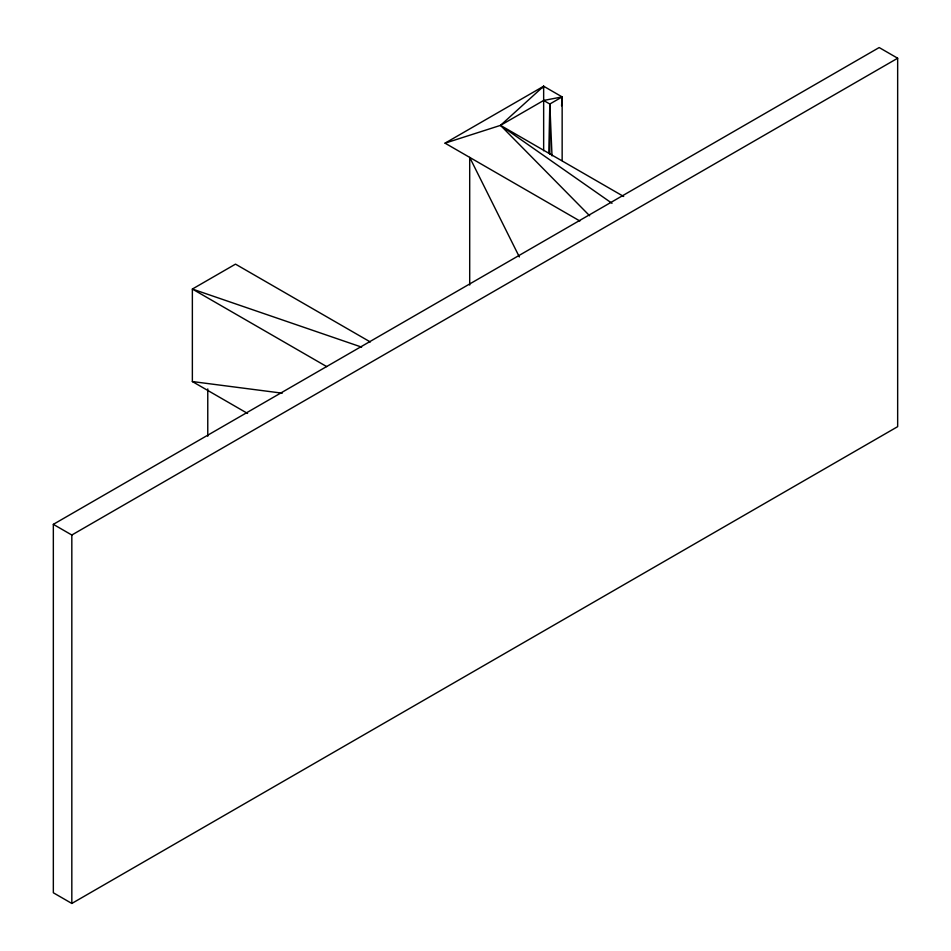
<?xml version="1.0" encoding="UTF-8"?>
<svg xmlns="http://www.w3.org/2000/svg" width="951" height="951" viewBox="0 0 951 951"><rect width="100%" height="100%" fill="white"/><g stroke="black" fill="none" stroke-linecap="round" stroke-linejoin="round"><path stroke-width="1.43" d="M548.798 152.992L549.821 104.016L562.148 96.907L562.148 160.529M561.577 105.775L562.148 96.907L543.651 86.232L445.044 143.161L579.86 220.989M541.547 88.265L543.651 86.232L543.651 150.769M543.651 86.232L500.511 125.366L445.044 143.161M562.148 96.907L543.651 100.461L500.511 125.366L589.656 215.782M53.339 524.346L879.176 47.55L897.661 58.225L897.661 426.654L71.824 903.45L53.339 892.775L53.339 524.346L71.824 535.021L897.661 58.225M370.319 341.968L235.503 264.14L192.364 289.045L192.364 381.553L282.245 393.179M361.618 347.115L192.364 289.045L326.716 366.61M543.651 100.461L549.821 104.016L552.008 155.857M623.666 196.465L500.511 125.366L612.004 203.288M192.364 381.553L247.569 413.435M519.353 256.948L469.699 157.391L469.699 285.05M549.821 104.016L549.821 154.324M207.77 388.923L207.77 436.247M71.824 535.021L71.824 903.45"/></g></svg>
